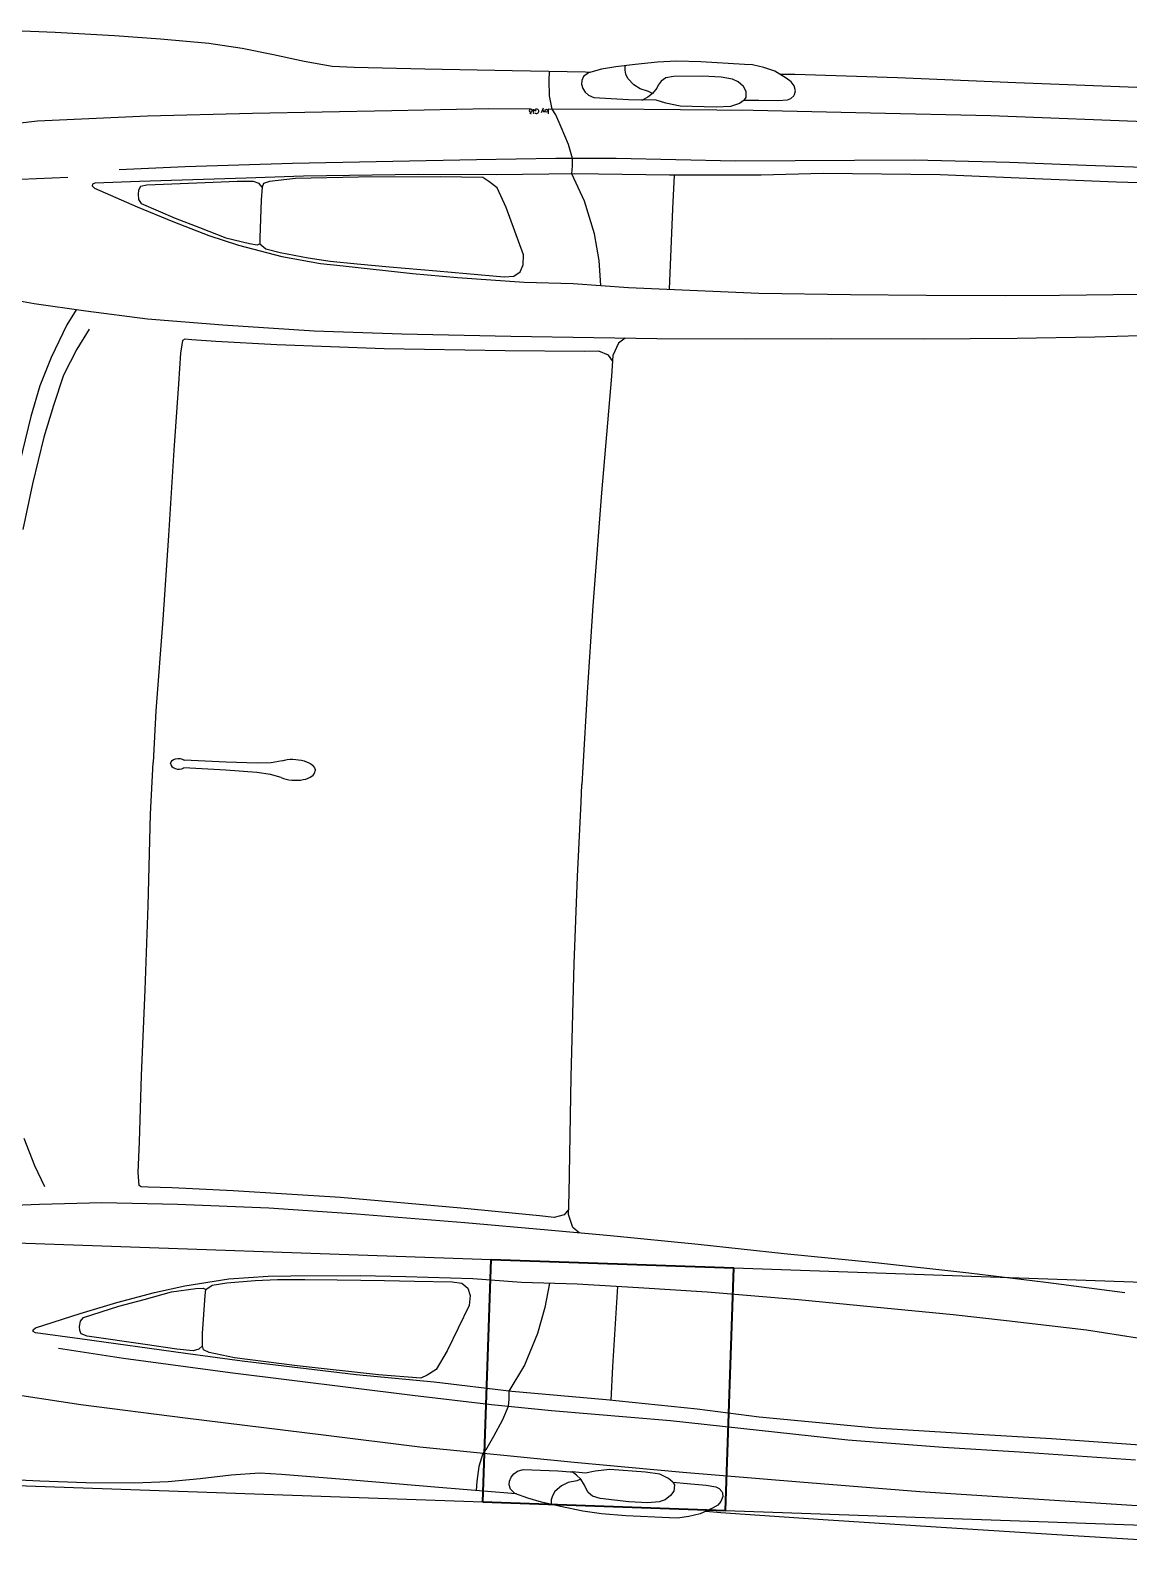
# Model space of a CAD drawing. Header units: metres. Extents: x -442 to 316, y -503 to 125.
# Drawn here: x 94.392 to 95.614, y -454.845 to -453.153 of the extents above; entities that cross this region are included whole.
import ezdxf

# ---------------------------------------------------------------- set-up
doc = ezdxf.new("R2010")
doc.units = ezdxf.units.M
doc.layers.add('FLOATING-WINDOWS', color=2, linetype='Continuous', plot=False)
doc.layers.add('Standard', color=7, linetype='Continuous', lineweight=25)

msp = doc.modelspace()

# ---------------------------------------------------------------- linework, layer by layer
for p, q in [((94.419805, -453.155005), (94.365089, -453.152706)), ((94.485951, -453.158788), (94.419805, -453.155005)), ((94.53703, -453.162329), (94.485951, -453.158788)), ((94.590777, -453.167428), (94.53703, -453.162329)), ((94.627833, -453.172742), (94.590777, -453.167428)), ((94.662959, -453.179783), (94.627833, -453.172742)), ((94.696867, -453.187257), (94.662959, -453.179783)), ((94.728195, -453.192811), (94.696867, -453.187257)), ((95.08998, -453.187968), (95.064925, -453.190587)), ((95.110881, -453.187083), (95.08998, -453.187968)), ((95.138055, -453.187703), (95.110881, -453.187083)), ((95.186608, -453.190524), (95.138055, -453.187703)), ((94.752319, -453.194021), (94.728195, -453.192811)), ((94.831235, -453.19591), (94.752319, -453.194021)), ((94.928163, -453.197662), (94.831235, -453.19591)), ((95.009629, -453.19933), (94.928163, -453.197662)), ((94.96938, -453.208456), (94.969584, -453.19851)), ((95.007551, -453.203958), (95.005574, -453.208534)), ((95.012939, -453.199799), (95.007551, -453.203958)), ((95.014514, -453.199384), (95.009629, -453.19933)), ((95.027716, -453.1959), (95.012939, -453.199799)), ((95.043441, -453.193155), (95.027716, -453.1959)), ((95.064925, -453.190587), (95.043441, -453.193155)), ((95.053706, -453.196923), (95.053878, -453.193599)), ((95.054793, -453.201395), (95.053706, -453.196923)), ((95.053878, -453.193599), (95.054183, -453.191871)), ((95.05683, -453.206328), (95.054793, -453.201395)), ((95.099098, -453.205635), (95.093843, -453.20915)), ((95.107663, -453.204033), (95.099098, -453.205635)), ((95.139942, -453.20361), (95.107663, -453.204033)), ((95.160814, -453.204584), (95.139942, -453.20361)), ((95.173397, -453.206935), (95.160814, -453.204584)), ((95.195669, -453.19107), (95.186608, -453.190524)), ((95.207918, -453.194016), (95.195669, -453.19107)), ((95.220272, -453.198212), (95.207918, -453.194016)), ((95.233124, -453.205889), (95.220272, -453.198212)), ((95.242718, -453.201881), (95.226111, -453.2017)), ((95.238538, -453.209945), (95.233124, -453.205889)), ((95.356919, -453.205613), (95.242718, -453.201881)), ((95.488342, -453.210949), (95.356919, -453.205613)), ((94.969854, -453.225499), (94.96938, -453.208456)), ((95.005574, -453.208534), (95.005367, -453.212548)), ((95.005367, -453.212548), (95.00697, -453.217309)), ((95.00697, -453.217309), (95.009372, -453.22135)), ((95.009372, -453.22135), (95.013006, -453.224693)), ((95.063708, -453.213322), (95.05683, -453.206328)), ((95.070597, -453.217782), (95.063708, -453.213322)), ((95.079852, -453.220796), (95.070597, -453.217782)), ((95.084157, -453.22307), (95.079852, -453.220796)), ((95.088921, -453.216786), (95.084157, -453.22307)), ((95.090727, -453.213761), (95.088921, -453.216786)), ((95.093843, -453.20915), (95.090727, -453.213761)), ((95.179648, -453.209994), (95.173397, -453.206935)), ((95.185366, -453.215077), (95.179648, -453.209994)), ((95.188502, -453.220538), (95.185366, -453.215077)), ((95.188321, -453.227366), (95.188502, -453.220538)), ((95.241696, -453.214423), (95.238538, -453.209945)), ((95.243181, -453.21997), (95.241696, -453.214423)), ((95.242349, -453.224164), (95.243181, -453.21997)), ((95.62305, -453.216188), (95.488342, -453.210949)), ((94.960868, -453.243904), (94.963081, -453.238815)), ((94.972844, -453.240387), (94.969854, -453.225499)), ((95.013006, -453.224693), (95.019186, -453.227189)), ((95.019186, -453.227189), (95.057577, -453.229733)), ((95.057577, -453.229733), (95.071918, -453.230041)), ((95.071918, -453.230041), (95.073577, -453.230045)), ((95.078924, -453.227087), (95.073577, -453.230045)), ((95.08845, -453.23032), (95.073577, -453.230045)), ((95.084157, -453.22307), (95.078924, -453.227087)), ((95.099046, -453.23356), (95.08845, -453.23032)), ((95.115024, -453.236901), (95.099046, -453.23356)), ((95.155039, -453.238137), (95.115024, -453.236901)), ((95.170982, -453.237527), (95.155039, -453.238137)), ((95.181221, -453.233869), (95.170982, -453.237527)), ((95.186313, -453.230327), (95.181221, -453.233869)), ((95.186313, -453.230327), (95.188321, -453.227366)), ((95.186313, -453.230327), (95.202455, -453.230367)), ((95.202455, -453.230367), (95.223551, -453.230678)), ((95.223551, -453.230678), (95.234276, -453.229947)), ((95.234276, -453.229947), (95.238144, -453.228455)), ((95.238144, -453.228455), (95.241403, -453.225644)), ((95.241403, -453.225644), (95.242349, -453.224164)), ((94.400208, -453.253672), (94.305566, -453.264738)), ((94.522603, -453.248271), (94.400208, -453.253672)), ((94.639591, -453.245296), (94.522603, -453.248271)), ((94.794552, -453.242338), (94.639591, -453.245296)), ((94.902303, -453.240093), (94.794552, -453.242338)), ((94.948806, -453.240213), (94.902303, -453.240093)), ((94.94829, -453.24466), (94.948619, -453.244643)), ((94.948689, -453.245503), (94.94829, -453.24466)), ((94.949286, -453.245498), (94.948619, -453.244643)), ((94.949286, -453.245498), (94.948689, -453.245503)), ((94.951813, -453.243871), (94.951828, -453.240266)), ((94.954983, -453.242358), (94.952925, -453.24235)), ((94.963813, -453.243929), (94.96231, -453.240588)), ((94.968095, -453.240367), (94.968074, -453.245403)), ((95.075032, -453.240813), (94.968095, -453.240367)), ((94.976793, -453.246696), (94.972844, -453.240387)), ((94.982631, -453.260435), (94.976793, -453.246696)), ((95.196087, -453.241985), (95.075032, -453.240813)), ((95.326667, -453.244837), (95.196087, -453.241985)), ((95.460542, -453.247843), (95.326667, -453.244837)), ((95.702558, -453.257269), (95.460542, -453.247843)), ((94.990778, -453.279606), (94.982631, -453.260435)), ((94.995386, -453.295302), (94.990778, -453.279606)), ((94.564496, -453.304325), (94.491281, -453.307862)), ((94.683966, -453.300719), (94.564496, -453.304325)), ((94.888373, -453.296561), (94.683966, -453.300719)), ((94.976743, -453.295275), (94.888373, -453.296561)), ((95.04404, -453.295374), (94.976743, -453.295275)), ((94.994576, -453.312413), (94.995374, -453.303478)), ((94.995374, -453.303478), (94.995386, -453.295302)), ((95.176646, -453.298009), (95.04404, -453.295374)), ((95.375203, -453.296941), (95.176646, -453.298009)), ((95.481332, -453.299496), (95.375203, -453.296941)), ((95.56652, -453.303069), (95.481332, -453.299496)), ((95.695395, -453.307644), (95.56652, -453.303069)), ((94.434165, -453.316325), (94.381923, -453.318469)), ((94.461314, -453.323686), (94.461109, -453.325476)), ((94.464035, -453.322607), (94.461314, -453.323686)), ((94.513892, -453.320996), (94.464035, -453.322607)), ((94.632412, -453.316958), (94.513892, -453.320996)), ((94.586798, -453.32217), (94.521845, -453.324884)), ((94.622408, -453.320753), (94.586798, -453.32217)), ((94.640656, -453.32065), (94.622408, -453.320753)), ((94.696173, -453.314786), (94.632412, -453.316958)), ((94.646818, -453.323137), (94.640656, -453.32065)), ((94.650306, -453.327207), (94.646818, -453.323137)), ((94.651819, -453.323169), (94.650306, -453.327207)), ((94.658465, -453.320803), (94.651819, -453.323169)), ((94.687223, -453.31756), (94.658465, -453.320803)), ((94.757255, -453.315895), (94.687223, -453.31756)), ((94.823678, -453.312932), (94.696173, -453.314786)), ((94.848329, -453.315471), (94.757255, -453.315895)), ((94.910678, -453.313553), (94.823678, -453.312932)), ((94.895701, -453.316501), (94.848329, -453.315471)), ((94.902404, -453.320716), (94.895701, -453.316501)), ((94.911609, -453.327708), (94.902404, -453.320716)), ((94.997885, -453.312368), (94.910678, -453.313553)), ((95.008739, -453.342823), (94.994576, -453.312413)), ((95.103118, -453.313704), (94.997885, -453.312368)), ((95.205015, -453.313725), (95.103118, -453.313704)), ((95.108532, -453.313705), (95.106658, -453.351404)), ((95.274224, -453.312063), (95.205015, -453.313725)), ((95.404111, -453.31331), (95.274224, -453.312063)), ((95.518403, -453.318102), (95.404111, -453.31331)), ((95.600191, -453.32153), (95.518403, -453.318102)), ((95.704321, -453.324767), (95.600191, -453.32153)), ((94.461109, -453.325476), (94.463675, -453.328084)), ((94.463675, -453.328084), (94.511195, -453.349001)), ((94.512771, -453.330319), (94.512162, -453.334811)), ((94.512162, -453.334811), (94.512735, -453.340747)), ((94.512735, -453.340747), (94.515522, -453.345164)), ((94.514726, -453.326525), (94.512771, -453.330319)), ((94.521845, -453.324884), (94.514726, -453.326525)), ((94.648987, -453.341095), (94.647425, -453.383335)), ((94.650306, -453.327207), (94.648987, -453.341095)), ((94.921663, -453.34981), (94.911609, -453.327708)), ((94.511195, -453.349001), (94.550766, -453.36534)), ((94.515522, -453.345164), (94.553284, -453.361491)), ((94.940737, -453.402609), (94.921663, -453.34981)), ((95.01964, -453.379171), (95.008739, -453.342823)), ((95.106658, -453.351404), (95.102825, -453.440701)), ((94.550766, -453.36534), (94.591016, -453.380775)), ((94.553284, -453.361491), (94.580501, -453.372074)), ((94.580501, -453.372074), (94.609864, -453.383492)), ((94.591016, -453.380775), (94.624014, -453.391788)), ((94.609864, -453.383492), (94.636272, -453.38999)), ((94.624014, -453.391788), (94.671892, -453.404382)), ((94.636272, -453.38999), (94.644492, -453.391387)), ((94.644492, -453.391387), (94.647704, -453.390193)), ((94.647425, -453.383335), (94.647704, -453.390193)), ((94.647704, -453.390193), (94.654133, -453.395721)), ((95.024817, -453.408833), (95.01964, -453.379171)), ((94.654133, -453.395721), (94.670137, -453.399845)), ((94.670137, -453.399845), (94.70128, -453.405792)), ((94.671892, -453.404382), (94.715171, -453.412086)), ((94.70128, -453.405792), (94.725794, -453.40947)), ((94.940577, -453.413594), (94.940737, -453.402609)), ((95.026843, -453.436559), (95.024817, -453.408833)), ((94.715171, -453.412086), (94.740205, -453.414811)), ((94.725794, -453.40947), (94.755927, -453.412298)), ((94.740205, -453.414811), (94.817265, -453.423199)), ((94.755927, -453.412298), (94.791944, -453.415679)), ((94.791944, -453.415679), (94.844144, -453.420301)), ((94.817265, -453.423199), (94.867238, -453.427476)), ((94.844144, -453.420301), (94.877288, -453.423235)), ((94.877288, -453.423235), (94.919277, -453.426726)), ((94.929949, -453.426277), (94.937124, -453.421356)), ((94.937124, -453.421356), (94.940577, -453.413594)), ((94.867238, -453.427476), (94.941568, -453.432946)), ((94.919277, -453.426726), (94.929949, -453.426277)), ((94.941568, -453.432946), (94.99602, -453.434355)), ((94.99602, -453.434355), (95.057666, -453.438763)), ((95.057666, -453.438763), (95.12586, -453.44169)), ((95.12586, -453.44169), (95.20253, -453.444981)), ((94.3967, -453.456926), (94.331082, -453.444857)), ((94.454021, -453.46526), (94.3967, -453.456926)), ((95.20253, -453.444981), (95.304336, -453.446697)), ((95.304336, -453.446697), (95.388732, -453.447214)), ((95.388732, -453.447214), (95.477031, -453.447755)), ((95.477031, -453.447755), (95.536912, -453.447394)), ((95.536912, -453.447394), (95.626541, -453.446376)), ((94.443399, -453.463715), (94.433126, -453.480456)), ((94.522685, -453.474033), (94.454021, -453.46526)), ((94.606545, -453.48072), (94.522685, -453.474033)), ((94.433126, -453.480456), (94.415584, -453.516766)), ((94.457704, -453.485246), (94.444152, -453.507325)), ((94.707977, -453.48731), (94.606545, -453.48072)), ((94.80559, -453.490854), (94.707977, -453.48731)), ((94.926659, -453.493369), (94.80559, -453.490854)), ((95.018953, -453.494844), (94.926659, -453.493369)), ((95.664688, -453.491441), (95.576147, -453.494085)), ((94.444152, -453.507325), (94.429405, -453.536434)), ((94.561756, -453.497637), (94.559336, -453.511918)), ((94.564272, -453.496283), (94.561756, -453.497637)), ((94.572033, -453.496869), (94.564272, -453.496283)), ((94.59867, -453.49888), (94.572033, -453.496869)), ((94.666513, -453.502449), (94.59867, -453.49888)), ((94.785891, -453.507129), (94.666513, -453.502449)), ((94.920496, -453.509272), (94.785891, -453.507129)), ((95.008117, -453.509964), (94.920496, -453.509272)), ((95.024756, -453.50965), (95.008117, -453.509964)), ((95.089127, -453.495838), (95.018953, -453.494844)), ((95.035451, -453.513899), (95.024756, -453.50965)), ((95.046297, -453.500735), (95.040169, -453.514476)), ((95.05404, -453.495341), (95.046297, -453.500735)), ((95.18717, -453.49629), (95.089127, -453.495838)), ((95.283319, -453.495714), (95.18717, -453.49629)), ((95.385485, -453.496305), (95.283319, -453.495714)), ((95.489921, -453.495421), (95.385485, -453.496305)), ((95.576147, -453.494085), (95.489921, -453.495421)), ((94.415584, -453.516766), (94.402869, -453.548102)), ((94.559336, -453.511918), (94.5572, -453.546047)), ((95.039769, -453.52051), (95.035451, -453.513899)), ((95.040169, -453.514476), (95.038637, -453.537601)), ((94.429405, -453.536434), (94.418056, -453.570135)), ((95.038637, -453.537601), (95.027395, -453.667236)), ((94.402869, -453.548102), (94.392949, -453.582196)), ((94.5572, -453.546047), (94.55196, -453.61968)), ((94.418056, -453.570135), (94.407418, -453.605171)), ((94.392949, -453.582196), (94.374284, -453.658795)), ((94.407418, -453.605171), (94.394585, -453.65714)), ((94.55196, -453.61968), (94.5461, -453.714672)), ((94.394585, -453.65714), (94.384168, -453.708033)), ((95.027395, -453.667236), (95.01778, -453.792872)), ((94.5461, -453.714672), (94.539867, -453.80808)), ((95.01778, -453.792872), (95.011445, -453.889599)), ((94.539867, -453.80808), (94.531939, -453.909768)), ((95.011445, -453.889599), (95.006826, -453.972468)), ((94.531939, -453.909768), (94.528967, -453.967343)), ((94.525995, -454.024918), (94.528967, -453.967343)), ((94.610077, -453.967153), (94.563401, -453.964779)), ((94.64472, -453.968052), (94.610077, -453.967153)), ((94.66013, -453.967629), (94.64472, -453.968052)), ((94.672262, -453.965382), (94.66013, -453.967629)), ((94.609627, -453.975883), (94.562954, -453.973439)), ((94.644178, -453.978555), (94.609627, -453.975883)), ((94.659462, -453.980562), (94.644178, -453.978555)), ((94.671298, -453.984046), (94.659462, -453.980562)), ((95.006826, -453.972468), (95.00582, -453.991955)), ((95.004815, -454.011442), (95.00582, -453.991955)), ((95.000878, -454.094347), (95.004815, -454.011442)), ((94.523413, -454.126882), (94.525995, -454.024918)), ((94.997221, -454.191211), (95.000878, -454.094347)), ((94.519996, -454.220436), (94.523413, -454.126882)), ((94.99385, -454.31717), (94.997221, -454.191211)), ((94.516045, -454.315526), (94.519996, -454.220436)), ((94.513677, -454.389308), (94.516045, -454.315526)), ((94.991686, -454.447273), (94.99385, -454.31717)), ((94.397243, -454.416185), (94.385571, -454.385713)), ((94.512287, -454.423474), (94.513677, -454.389308)), ((94.40845, -454.439542), (94.397243, -454.416185)), ((94.513225, -454.437929), (94.512287, -454.423474)), ((94.515588, -454.439535), (94.513225, -454.437929)), ((94.523368, -454.439751), (94.515588, -454.439535)), ((94.550071, -454.440493), (94.523368, -454.439751)), ((94.61792, -454.443927), (94.550071, -454.440493)), ((94.471931, -454.457386), (94.402729, -454.459043)), ((94.556034, -454.459367), (94.471931, -454.457386)), ((94.737146, -454.451563), (94.61792, -454.443927)), ((94.871256, -454.463289), (94.737146, -454.451563)), ((94.990829, -454.470433), (94.991686, -454.447273)), ((94.402729, -454.459043), (94.344855, -454.461431)), ((94.657606, -454.463255), (94.556034, -454.459367)), ((94.755065, -454.46978), (94.657606, -454.463255)), ((94.875749, -454.479741), (94.755065, -454.46978)), ((94.958483, -454.471621), (94.871256, -454.463289)), ((94.975001, -454.473646), (94.958483, -454.471621)), ((94.986077, -454.470521), (94.975001, -454.473646)), ((94.991053, -454.46439), (94.986077, -454.470521)), ((94.99551, -454.484731), (94.990829, -454.470433)), ((94.967705, -454.487777), (94.875749, -454.479741)), ((95.037608, -454.494012), (94.967705, -454.487777)), ((95.002656, -454.490894), (94.99551, -454.484731)), ((95.135177, -454.503656), (95.037608, -454.494012)), ((95.230756, -454.514128), (95.135177, -454.503656)), ((95.332439, -454.524058), (95.230756, -454.514128)), ((95.43623, -454.535689), (95.332439, -454.524058)), ((94.564254, -454.549625), (94.613175, -454.542027)), ((94.613175, -454.542027), (94.657016, -454.53882)), ((94.642551, -454.543651), (94.667314, -454.542516)), ((94.657016, -454.53882), (94.682199, -454.538687)), ((94.667314, -454.542516), (94.697579, -454.542805)), ((94.682199, -454.538687), (94.759713, -454.538277)), ((94.697579, -454.542805), (94.733752, -454.543149)), ((94.733752, -454.543149), (94.78615, -454.543927)), ((94.759713, -454.538277), (94.80986, -454.539167)), ((94.80986, -454.539167), (94.884359, -454.541379)), ((94.884359, -454.541379), (94.938666, -454.545583)), ((95.52186, -454.545895), (95.43623, -454.535689)), ((94.488673, -454.568391), (94.530298, -454.557183)), ((94.518943, -454.564754), (94.549326, -454.55642)), ((94.530298, -454.557183), (94.564254, -454.549625)), ((94.549326, -454.55642), (94.576262, -454.552675)), ((94.576262, -454.552675), (94.584583, -454.552132)), ((94.584583, -454.552132), (94.587655, -454.553651)), ((94.586671, -454.560443), (94.587655, -454.553651)), ((94.587655, -454.553651), (94.594619, -454.548814)), ((94.594619, -454.548814), (94.610962, -454.546359)), ((94.610962, -454.546359), (94.642551, -454.543651)), ((94.78615, -454.543927), (94.81942, -454.54442)), ((94.81942, -454.54442), (94.861546, -454.545271)), ((94.861546, -454.545271), (94.872115, -454.546816)), ((94.872115, -454.546816), (94.878745, -454.55245)), ((94.878745, -454.55245), (94.881381, -454.560525)), ((94.938666, -454.545583), (95.000439, -454.547545)), ((94.969552, -454.546564), (94.964683, -454.573934)), ((95.000439, -454.547545), (95.068571, -454.551654)), ((95.040177, -454.639484), (95.045557, -454.550266)), ((95.068571, -454.551654), (95.145173, -454.556274)), ((95.145173, -454.556274), (95.246615, -454.565048)), ((95.609658, -454.557641), (95.52186, -454.545895)), ((94.44763, -454.58057), (94.488673, -454.568391)), ((94.451539, -454.584833), (94.490782, -454.572479)), ((94.490782, -454.572479), (94.518943, -454.564754)), ((94.583876, -454.60262), (94.586671, -454.560443)), ((94.880409, -454.571469), (94.856001, -454.622024)), ((94.881381, -454.560525), (94.880409, -454.571469)), ((94.964683, -454.573934), (94.956479, -454.602905)), ((95.246615, -454.565048), (95.330615, -454.573223)), ((95.330615, -454.573223), (95.418501, -454.581775)), ((94.398209, -454.596483), (94.44763, -454.58057)), ((94.447131, -454.594784), (94.448313, -454.588939)), ((94.448313, -454.588939), (94.451539, -454.584833)), ((95.418501, -454.581775), (95.478027, -454.588299)), ((95.478027, -454.588299), (95.567074, -454.598539)), ((94.395389, -454.598814), (94.398209, -454.596483)), ((94.395408, -454.600615), (94.395389, -454.598814)), ((94.398004, -454.601968), (94.395408, -454.600615)), ((94.447429, -454.608704), (94.398004, -454.601968)), ((94.447274, -454.599315), (94.447131, -454.594784)), ((94.448828, -454.60329), (94.447274, -454.599315)), ((94.564904, -454.624922), (94.447429, -454.608704)), ((94.455741, -454.605656), (94.448828, -454.60329)), ((94.520069, -454.615042), (94.455741, -454.605656)), ((94.583758, -454.616569), (94.583876, -454.60262)), ((94.956479, -454.602905), (94.941895, -454.637938)), ((95.567074, -454.598539), (95.623737, -454.607614)), ((94.496049, -454.630496), (94.423586, -454.61944)), ((94.555344, -454.620117), (94.520069, -454.615042)), ((94.573485, -454.622098), (94.555344, -454.620117)), ((94.628102, -454.633647), (94.564904, -454.624922)), ((94.57987, -454.620259), (94.573485, -454.622098)), ((94.583758, -454.616569), (94.57987, -454.620259)), ((94.584847, -454.620742), (94.583758, -454.616569)), ((94.591215, -454.62378), (94.584847, -454.620742)), ((94.619486, -454.629966), (94.591215, -454.62378)), ((94.856001, -454.622024), (94.843725, -454.642973)), ((94.614512, -454.646383), (94.496049, -454.630496)), ((94.688975, -454.638832), (94.619486, -454.629966)), ((94.754739, -454.648618), (94.628102, -454.633647)), ((94.779521, -454.64863), (94.688975, -454.638832)), ((94.843725, -454.642973), (94.833848, -454.64898)), ((94.941895, -454.637938), (94.924676, -454.666729)), ((95.038159, -454.677175), (95.040177, -454.639484)), ((94.817405, -454.671562), (94.614512, -454.646383)), ((94.841341, -454.656957), (94.754739, -454.648618)), ((94.826747, -454.652483), (94.779521, -454.64863)), ((94.833848, -454.64898), (94.826747, -454.652483)), ((94.927963, -454.667114), (94.841341, -454.656957)), ((94.448607, -454.68194), (94.327418, -454.663966)), ((94.905173, -454.68194), (94.817405, -454.671562)), ((94.924549, -454.675698), (94.92372, -454.683832)), ((94.924676, -454.666729), (94.924549, -454.675698)), ((95.032774, -454.676619), (94.927963, -454.667114)), ((95.134131, -454.687089), (95.032774, -454.676619)), ((94.564667, -454.696942), (94.448607, -454.68194)), ((94.972123, -454.68877), (94.905173, -454.68194)), ((94.92372, -454.683832), (94.91752, -454.69897)), ((95.104295, -454.6998), (94.972123, -454.68877)), ((95.202801, -454.695867), (95.134131, -454.687089)), ((94.7185, -454.715838), (94.564667, -454.696942)), ((94.91752, -454.69897), (94.907443, -454.717201)), ((95.301688, -454.721304), (95.104295, -454.6998)), ((95.332127, -454.707998), (95.202801, -454.695867)), ((95.446305, -454.714999), (95.332127, -454.707998)), ((94.825447, -454.729165), (94.7185, -454.715838)), ((94.997333, -454.746231), (94.825447, -454.729165)), ((94.907443, -454.717201), (94.900222, -454.730265)), ((95.407515, -454.729689), (95.301688, -454.721304)), ((95.528012, -454.720009), (95.446305, -454.714999)), ((95.631921, -454.72751), (95.528012, -454.720009)), ((94.895644, -454.736134), (94.891137, -454.750636)), ((94.900222, -454.730265), (94.895644, -454.736134)), ((95.117865, -454.757529), (94.997333, -454.746231)), ((95.492619, -454.734905), (95.407515, -454.729689)), ((95.62128, -454.743622), (95.492619, -454.734905)), ((94.615664, -454.76057), (94.581166, -454.764513)), ((94.647397, -454.758271), (94.615664, -454.76057)), ((94.671517, -454.759551), (94.647397, -454.758271)), ((94.750208, -454.765796), (94.671517, -454.759551)), ((94.891137, -454.750636), (94.888911, -454.767539)), ((94.925128, -454.767174), (94.927213, -454.762603)), ((94.927213, -454.762603), (94.930018, -454.758831)), ((94.930018, -454.758831), (94.933977, -454.75588)), ((94.933977, -454.75588), (94.940381, -454.754033)), ((94.940381, -454.754033), (94.97883, -454.755455)), ((94.97883, -454.755455), (94.993126, -454.756625)), ((94.993126, -454.756625), (94.994777, -454.756792)), ((94.999791, -454.760285), (94.994777, -454.756792)), ((95.009599, -454.75805), (94.994777, -454.756792)), ((95.004583, -454.764819), (94.999791, -454.760285)), ((95.020472, -454.755918), (95.009599, -454.75805)), ((95.03671, -454.75424), (95.020472, -454.755918)), ((95.076639, -454.75713), (95.03671, -454.75424)), ((95.092435, -454.759378), (95.076639, -454.75713)), ((95.102242, -454.76407), (95.092435, -454.759378)), ((95.248046, -454.768135), (95.117865, -454.757529)), ((94.402937, -454.767173), (94.336753, -454.764126)), ((94.45411, -454.76891), (94.402937, -454.767173)), ((94.508096, -454.769372), (94.45411, -454.76891)), ((94.545502, -454.7679), (94.508096, -454.769372)), ((94.581166, -454.764513), (94.545502, -454.7679)), ((94.846802, -454.774032), (94.750208, -454.765796)), ((94.928006, -454.78076), (94.846802, -454.774032)), ((94.888911, -454.767539), (94.88809, -454.777453)), ((94.924921, -454.771188), (94.925128, -454.767174)), ((94.926416, -454.775943), (94.924921, -454.771188)), ((94.931348, -454.780634), (94.926416, -454.775943)), ((94.975678, -454.778659), (94.973143, -454.783356)), ((94.983239, -454.77241), (94.975678, -454.778659)), ((94.99055, -454.768683), (94.983239, -454.77241)), ((95.000067, -454.766638), (94.99055, -454.768683)), ((95.004583, -454.764819), (95.000067, -454.766638)), ((95.008675, -454.77156), (95.004583, -454.764819)), ((95.010159, -454.774755), (95.008675, -454.77156)), ((95.012784, -454.779663), (95.010159, -454.774755)), ((95.01765, -454.7837), (95.012784, -454.779663)), ((95.106943, -454.768118), (95.102242, -454.76407)), ((95.108113, -454.77808), (95.104431, -454.78319)), ((95.106943, -454.768118), (95.123003, -454.76974)), ((95.106943, -454.768118), (95.108635, -454.77127)), ((95.108635, -454.77127), (95.108113, -454.77808)), ((95.123003, -454.76974), (95.14402, -454.771602)), ((95.14402, -454.771602), (95.154612, -454.773433)), ((95.154612, -454.773433), (95.158306, -454.775316)), ((95.158306, -454.775316), (95.161258, -454.778447)), ((95.161258, -454.778447), (95.162046, -454.780017)), ((95.162046, -454.780017), (95.162443, -454.784275)), ((95.381518, -454.778928), (95.248046, -454.768135)), ((95.623219, -454.794467), (95.381518, -454.778928)), ((94.932872, -454.78121), (94.928006, -454.78076)), ((94.945644, -454.786034), (94.931348, -454.780634)), ((94.961004, -454.790383), (94.945644, -454.786034)), ((94.982109, -454.79515), (94.961004, -454.790383)), ((94.971602, -454.787692), (94.971431, -454.791016)), ((94.971431, -454.791016), (94.971556, -454.792767)), ((94.973143, -454.783356), (94.971602, -454.787692)), ((95.006761, -454.800334), (94.982109, -454.79515)), ((95.026004, -454.786175), (95.01765, -454.7837)), ((95.058068, -454.789919), (95.026004, -454.786175)), ((95.078929, -454.791099), (95.058068, -454.789919)), ((95.091687, -454.790056), (95.078929, -454.791099)), ((95.09822, -454.787657), (95.091687, -454.790056)), ((95.104431, -454.78319), (95.09822, -454.787657)), ((95.156792, -454.793768), (95.15099, -454.797245)), ((95.160394, -454.789639), (95.156792, -454.793768)), ((95.162443, -454.784275), (95.160394, -454.789639)), ((95.02746, -454.803366), (95.006761, -454.800334)), ((95.054553, -454.805548), (95.02746, -454.803366)), ((95.103139, -454.80774), (95.054553, -454.805548)), ((95.112208, -454.808129), (95.103139, -454.80774)), ((95.124695, -454.80646), (95.112208, -454.808129)), ((95.137416, -454.803558), (95.124695, -454.80646)), ((95.15099, -454.797245), (95.137416, -454.803558)), ((95.16012, -454.802219), (95.143582, -454.80069)), ((95.274098, -454.810265), (95.16012, -454.802219)), ((95.405372, -454.818487), (95.274098, -454.810265)), ((95.539904, -454.827145), (95.405372, -454.818487)), ((95.649704, -454.834009), (95.539904, -454.827145))]:
    msp.add_line(p, q)
for centre, radius in [((94.951808, -453.245038), 0.0000873), ((94.966405, -453.242143), 0.001683)]:
    msp.add_circle(centre, radius)
for centre, radius, start, end in [((94.948799, -453.241965), 0.001752, 101.19159, 89.761071), ((94.955368, -453.242705), 0.002468, 215.761079, 171.724329)]:
    msp.add_arc(centre, radius, start, end)
at = {"extrusion": (0, 0, -1)}
for centre, major_axis, ratio, start_param, end_param in [((94.557136, -453.968797), (0.00875, -0.000452), 0.68418609, 3.14159265, 5.47464153), ((94.685802, -453.975438), (0.023398, -0.001208), 0.49823029, 4.06976977, 6.28318531)]:
    msp.add_ellipse(centre, major_axis=major_axis, ratio=ratio, start_param=start_param, end_param=end_param, dxfattribs=at)
for centre, major_axis, ratio, start_param, end_param in [((94.557136, -453.968797), (0.00875, -0.000452), 0.68418609, 3.14159265, 5.47464153), ((94.685802, -453.975438), (0.023398, -0.001208), 0.49823029, 4.06976977, 6.28318531)]:
    msp.add_ellipse(centre, major_axis=major_axis, ratio=ratio, start_param=start_param, end_param=end_param)
at = {"layer": 'FLOATING-WINDOWS', "linetype": 'ByBlock', "lineweight": 25}
for p, q in [((93.585845, -454.474186), (94.905037, -454.520337)), ((95.174872, -454.529778), (96.484071, -454.57558)), ((93.576404, -454.744021), (94.895597, -454.790172)), ((95.165432, -454.799613), (96.474631, -454.845415))]:
    msp.add_line(p, q, dxfattribs=at)
at = {"layer": 'FLOATING-WINDOWS', "linetype": 'ByBlock', "lineweight": 35}
for p, q in [((94.895597, -454.790172), (94.905037, -454.520337)), ((94.905037, -454.520337), (95.174872, -454.529778)), ((95.165432, -454.799613), (95.174872, -454.529778)), ((94.895597, -454.790172), (95.165432, -454.799613))]:
    msp.add_line(p, q, dxfattribs=at)
at = {"layer": 'Standard', "color": 7, "linetype": 'ByBlock', "lineweight": 35}
msp.add_line((94.905037, -454.520337), (95.174872, -454.529778), dxfattribs=at)
msp.add_line((94.905037, -454.520337), (95.174872, -454.529778), dxfattribs=at)

doc.saveas('drawing.dxf')
